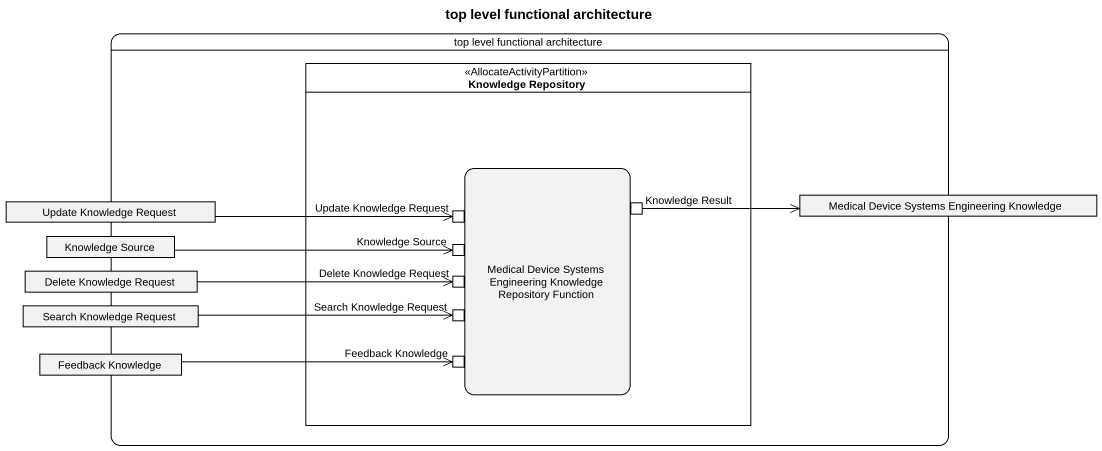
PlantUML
@startuml
title top level functional architecture
hide empty description
state "top level functional architecture" as top_level_functional {
  state "Knowledge Repository" as Knowledge_Repository <<AllocateActivityPartition>> {
    state "Medical Device Systems Engineering Knowledge Repository Function" as Medical_Device_Systems {
      state "Update Knowledge Request" as Update_Knowledge_Request_2 <<inputPin>>
      state "Knowledge Result" as Knowledge_Result <<outputPin>>
      state "Knowledge Source" as Knowledge_Source_2 <<inputPin>>
      state "Delete Knowledge Request" as Delete_Knowledge_Request_2 <<inputPin>>
      state "Search Knowledge Request" as Search_Knowledge_Request_2 <<inputPin>>
      state "Feedback Knowledge" as Feedback_Knowledge_2 <<inputPin>>
    }
  }
  state "Update Knowledge Request" as Update_Knowledge_Request <<object>>
  state "Medical Device Systems Engineering Knowledge" as Medical_Device_Systems_2 <<object>>
  state "Delete Knowledge Request" as Delete_Knowledge_Request <<object>>
  state "Knowledge Source" as Knowledge_Source <<object>>
  state "Search Knowledge Request" as Search_Knowledge_Request <<object>>
  state "Feedback Knowledge" as Feedback_Knowledge <<object>>
}
Update_Knowledge_Request -right-> Update_Knowledge_Request_2
Knowledge_Result -right-> Medical_Device_Systems_2
Delete_Knowledge_Request -right-> Delete_Knowledge_Request_2
Knowledge_Source -right-> Knowledge_Source_2
Search_Knowledge_Request -right-> Search_Knowledge_Request_2
Feedback_Knowledge -right-> Feedback_Knowledge_2
@enduml
